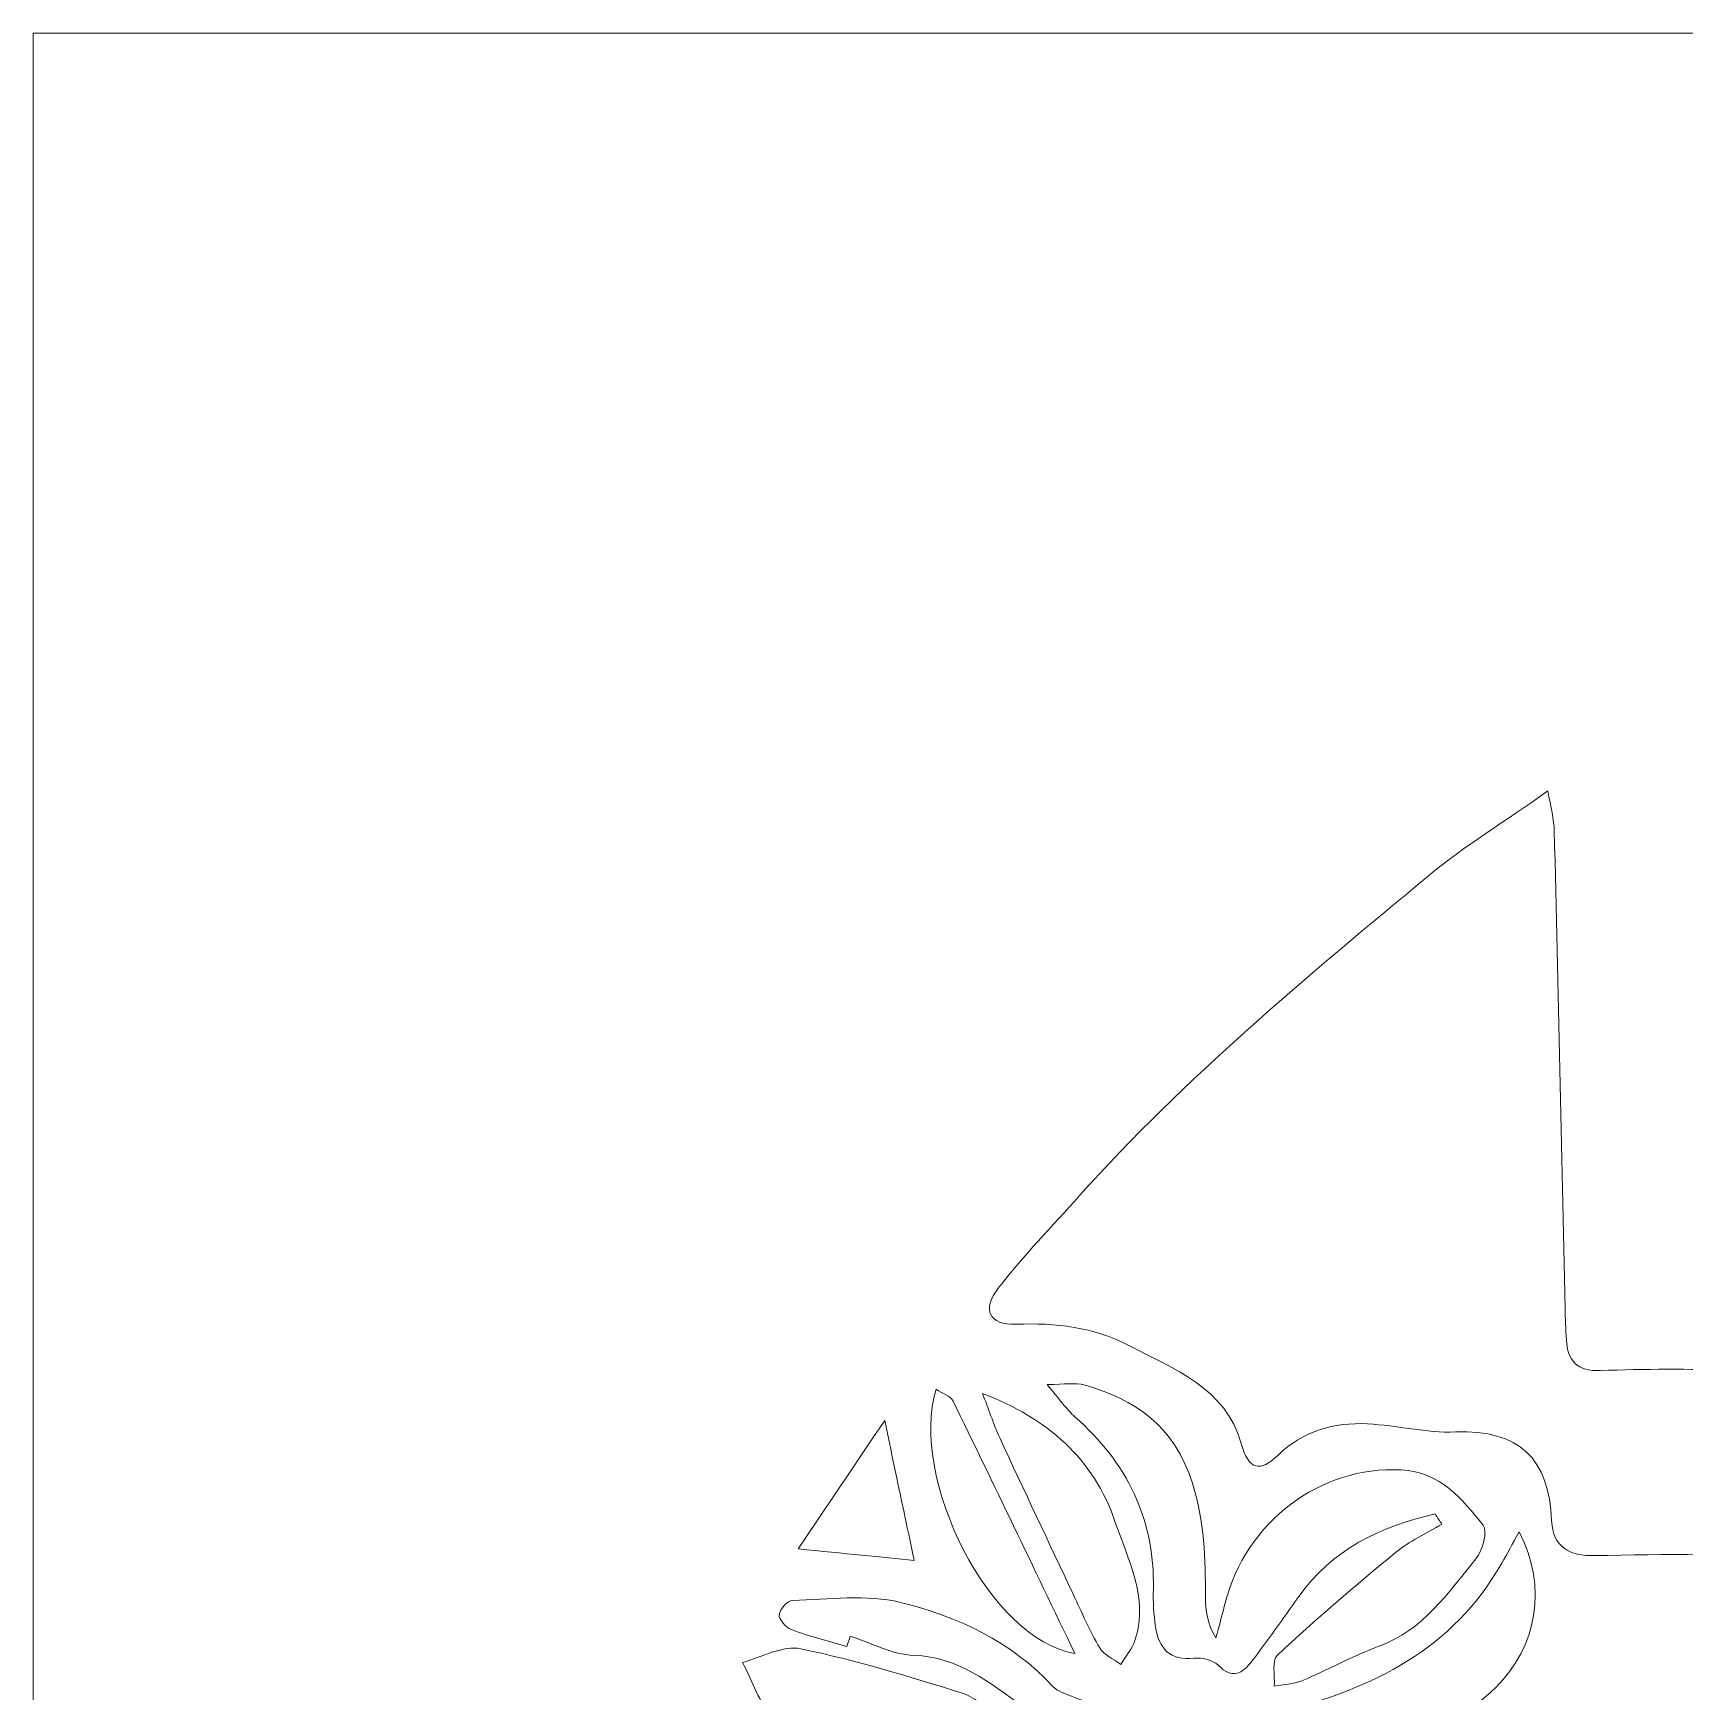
# Model space of a CAD drawing. Header units: inches. Extents: x 0.32 to 8.1, y -8.39 to -0.61.
# Drawn here: x 0.316 to 2.303, y -2.605 to -0.609 of the extents above; entities that cross this region are included whole.
import ezdxf

# ---------------------------------------------------------------- set-up
doc = ezdxf.new("R2010")
doc.units = ezdxf.units.IN
doc.header["$MEASUREMENT"] = 0
doc.layers.add('Layer 1', color=7, linetype='Continuous')

# ---------------------------------------------------------------- blocks, each defined once
blk = doc.blocks.new('block 2')
at = {"layer": 'Layer 1', "lineweight": 0}
for points, knots in [([(0.316, -8.3941), (0.316, -5.7992), (0.316, -3.2043), (0.316, -0.6095), (2.9109, -0.6095), (5.5058, -0.6095), (8.1006, -0.6095), (8.1006, -3.2034), (8.1006, -5.7974), (8.1006, -8.3939), (8.0751, -8.3939), (8.055, -8.3939), (8.0349, -8.3939), (5.4619, -8.394), (2.889, -8.394), (0.316, -8.3941)], [0, 0, 0, 0, 1, 1, 1, 2, 2, 2, 3, 3, 3, 4, 4, 4, 5, 5, 5, 5]), ([(2.1382, -1.5213), (2.0866, -1.5577), (2.0379, -1.5874), (1.9945, -1.6234), (1.8482, -1.7447), (1.7019, -1.8661), (1.5747, -2.0082), (1.5418, -2.045), (1.5073, -2.0806), (1.477, -2.1194), (1.4566, -2.1457), (1.4659, -2.164), (1.4982, -2.1629), (1.5459, -2.1612), (1.5918, -2.1663), (1.634, -2.1886), (1.6882, -2.2171), (1.7504, -2.2389), (1.7692, -2.3066), (1.7783, -2.3392), (1.7923, -2.3408), (1.8132, -2.3207), (1.8439, -2.2913), (1.8806, -2.2807), (1.9211, -2.2828), (1.9565, -2.2846), (1.9918, -2.294), (2.0269, -2.2926), (2.1034, -2.2896), (2.1397, -2.3244), (2.1426, -2.3997), (2.1438, -2.4307), (2.164, -2.4421), (2.1946, -2.4414), (2.2795, -2.4396), (2.3644, -2.4399), (2.4493, -2.4382), (2.4647, -2.4379), (2.48, -2.4324), (2.4953, -2.4292), (2.4901, -2.413), (2.487, -2.3955), (2.4792, -2.3806), (2.4549, -2.3338), (2.4303, -2.287), (2.4024, -2.2423), (2.3948, -2.2302), (2.3754, -2.2195), (2.3609, -2.2188), (2.3078, -2.2162), (2.2544, -2.2168), (2.2012, -2.2187), (2.1731, -2.2197), (2.1619, -2.207), (2.1603, -2.1816), (2.1595, -2.1689), (2.159, -2.1563), (2.1587, -2.1436), (2.1545, -1.9522), (2.1504, -1.7609), (2.1458, -1.5695), (2.1454, -1.5552), (2.1414, -1.5409), (2.1382, -1.5213)], [0, 0, 0, 0, 1, 1, 1, 2, 2, 2, 3, 3, 3, 4, 4, 4, 5, 5, 5, 6, 6, 6, 7, 7, 7, 8, 8, 8, 9, 9, 9, 10, 10, 10, 11, 11, 11, 12, 12, 12, 13, 13, 13, 14, 14, 14, 15, 15, 15, 16, 16, 16, 17, 17, 17, 18, 18, 18, 19, 19, 19, 20, 20, 20, 21, 21, 21, 21]), ([(2.1382, -1.5213), (2.1414, -1.5409), (2.1454, -1.5552), (2.1458, -1.5695), (2.1504, -1.7609), (2.1545, -1.9522), (2.1587, -2.1436), (2.159, -2.1563), (2.1595, -2.1689), (2.1603, -2.1816), (2.1619, -2.207), (2.1731, -2.2197), (2.2012, -2.2187), (2.2544, -2.2168), (2.3078, -2.2162), (2.3609, -2.2188), (2.3754, -2.2195), (2.3948, -2.2302), (2.4024, -2.2423), (2.4303, -2.287), (2.4549, -2.3338), (2.4792, -2.3806), (2.487, -2.3955), (2.4901, -2.413), (2.4953, -2.4292), (2.48, -2.4324), (2.4647, -2.4379), (2.4493, -2.4382), (2.3644, -2.4399), (2.2795, -2.4396), (2.1946, -2.4414), (2.164, -2.4421), (2.1438, -2.4307), (2.1426, -2.3997), (2.1397, -2.3244), (2.1034, -2.2896), (2.0269, -2.2926), (1.9918, -2.294), (1.9565, -2.2846), (1.9211, -2.2828), (1.8806, -2.2807), (1.8439, -2.2913), (1.8132, -2.3207), (1.7923, -2.3408), (1.7783, -2.3392), (1.7692, -2.3066), (1.7504, -2.2389), (1.6882, -2.2171), (1.634, -2.1886), (1.5918, -2.1663), (1.5459, -2.1612), (1.4982, -2.1629), (1.4659, -2.164), (1.4566, -2.1457), (1.477, -2.1194), (1.5073, -2.0806), (1.5418, -2.045), (1.5747, -2.0082), (1.7019, -1.8661), (1.8482, -1.7447), (1.9945, -1.6234), (2.0379, -1.5874), (2.0866, -1.5577), (2.1382, -1.5213)], [0, 0, 0, 0, 1, 1, 1, 2, 2, 2, 3, 3, 3, 4, 4, 4, 5, 5, 5, 6, 6, 6, 7, 7, 7, 8, 8, 8, 9, 9, 9, 10, 10, 10, 11, 11, 11, 12, 12, 12, 13, 13, 13, 14, 14, 14, 15, 15, 15, 16, 16, 16, 17, 17, 17, 18, 18, 18, 19, 19, 19, 20, 20, 20, 21, 21, 21, 21]), ([(2.0024, -2.3912), (2.0051, -2.3953), (2.0079, -2.3995), (2.0106, -2.4036), (1.9919, -2.4148), (1.9715, -2.424), (1.9549, -2.4376), (1.9064, -2.4775), (1.8587, -2.5184), (1.8127, -2.5611), (1.8059, -2.5675), (1.8099, -2.5856), (1.8089, -2.5983), (1.82, -2.5963), (1.8319, -2.5962), (1.8421, -2.592), (1.8733, -2.5789), (1.9031, -2.5622), (1.9347, -2.5505), (1.9881, -2.5309), (2.0182, -2.4862), (2.0515, -2.4452), (2.0596, -2.4352), (2.0659, -2.4116), (2.0602, -2.4047), (2.0346, -2.3733), (2.0099, -2.3407), (1.9613, -2.3382), (1.8649, -2.3332), (1.7743, -2.4), (1.7496, -2.4995), (1.7462, -2.5131), (1.7424, -2.5267), (1.7387, -2.5403), (1.7284, -2.5233), (1.726, -2.5073), (1.7261, -2.4914), (1.7263, -2.445), (1.7252, -2.401), (1.7104, -2.3542), (1.6884, -2.2851), (1.6429, -2.2538), (1.5803, -2.236), (1.5697, -2.2329), (1.5575, -2.2355), (1.5358, -2.2355), (1.5517, -2.2542), (1.5593, -2.2657), (1.5692, -2.2745), (1.6318, -2.3295), (1.6653, -2.3973), (1.6635, -2.4815), (1.6632, -2.4967), (1.6639, -2.5121), (1.6661, -2.5271), (1.6701, -2.553), (1.6831, -2.5682), (1.7127, -2.5648), (1.722, -2.5637), (1.7352, -2.5668), (1.7414, -2.5732), (1.7584, -2.5906), (1.7706, -2.5834), (1.7819, -2.5685), (1.801, -2.5433), (1.8195, -2.5176), (1.8377, -2.4916), (1.8785, -2.4337), (1.9368, -2.4063), (2.0024, -2.3912)], [0, 0, 0, 0, 1, 1, 1, 2, 2, 2, 3, 3, 3, 4, 4, 4, 5, 5, 5, 6, 6, 6, 7, 7, 7, 8, 8, 8, 9, 9, 9, 10, 10, 10, 11, 11, 11, 12, 12, 12, 13, 13, 13, 14, 14, 14, 15, 15, 15, 16, 16, 16, 17, 17, 17, 18, 18, 18, 19, 19, 19, 20, 20, 20, 21, 21, 21, 22, 22, 22, 23, 23, 23, 23]), ([(2.0024, -2.3912), (1.9368, -2.4063), (1.8785, -2.4337), (1.8377, -2.4916), (1.8195, -2.5176), (1.801, -2.5433), (1.7819, -2.5685), (1.7706, -2.5834), (1.7584, -2.5906), (1.7414, -2.5732), (1.7352, -2.5668), (1.722, -2.5637), (1.7127, -2.5648), (1.6831, -2.5682), (1.6701, -2.553), (1.6661, -2.5271), (1.6639, -2.5121), (1.6632, -2.4967), (1.6635, -2.4815), (1.6653, -2.3973), (1.6318, -2.3295), (1.5692, -2.2745), (1.5593, -2.2657), (1.5517, -2.2542), (1.5358, -2.2355), (1.5575, -2.2355), (1.5697, -2.2329), (1.5803, -2.236), (1.6429, -2.2538), (1.6884, -2.2851), (1.7104, -2.3542), (1.7252, -2.401), (1.7263, -2.445), (1.7261, -2.4914), (1.726, -2.5073), (1.7284, -2.5233), (1.7387, -2.5403), (1.7424, -2.5267), (1.7462, -2.5131), (1.7496, -2.4995), (1.7743, -2.4), (1.8649, -2.3332), (1.9613, -2.3382), (2.0099, -2.3407), (2.0346, -2.3733), (2.0602, -2.4047), (2.0659, -2.4116), (2.0596, -2.4352), (2.0515, -2.4452), (2.0182, -2.4862), (1.9881, -2.5309), (1.9347, -2.5505), (1.9031, -2.5622), (1.8733, -2.5789), (1.8421, -2.592), (1.8319, -2.5962), (1.82, -2.5963), (1.8089, -2.5983), (1.8099, -2.5856), (1.8059, -2.5675), (1.8127, -2.5611), (1.8587, -2.5184), (1.9064, -2.4775), (1.9549, -2.4376), (1.9715, -2.424), (1.9919, -2.4148), (2.0106, -2.4036), (2.0079, -2.3995), (2.0051, -2.3953), (2.0024, -2.3912)], [0, 0, 0, 0, 1, 1, 1, 2, 2, 2, 3, 3, 3, 4, 4, 4, 5, 5, 5, 6, 6, 6, 7, 7, 7, 8, 8, 8, 9, 9, 9, 10, 10, 10, 11, 11, 11, 12, 12, 12, 13, 13, 13, 14, 14, 14, 15, 15, 15, 16, 16, 16, 17, 17, 17, 18, 18, 18, 19, 19, 19, 20, 20, 20, 21, 21, 21, 22, 22, 22, 23, 23, 23, 23]), ([(1.569, -2.559), (1.519, -2.4548), (1.4712, -2.3549), (1.4226, -2.2554), (1.4195, -2.2491), (1.4096, -2.2462), (1.4021, -2.2411), (1.3693, -2.3493), (1.4678, -2.5431), (1.569, -2.559)], [0, 0, 0, 0, 1, 1, 1, 2, 2, 2, 3, 3, 3, 3]), ([(1.569, -2.559), (1.4678, -2.5431), (1.3693, -2.3493), (1.4021, -2.2411), (1.4096, -2.2462), (1.4195, -2.2491), (1.4226, -2.2554), (1.4712, -2.3549), (1.519, -2.4548), (1.569, -2.559)], [0, 0, 0, 0, 1, 1, 1, 2, 2, 2, 3, 3, 3, 3]), ([(1.458, -2.2462), (1.465, -2.2643), (1.471, -2.2828), (1.4791, -2.3004), (1.5081, -2.3631), (1.5377, -2.4255), (1.5671, -2.4879), (1.5774, -2.5097), (1.5869, -2.5319), (1.5991, -2.5525), (1.6042, -2.5611), (1.6158, -2.5658), (1.6244, -2.5722), (1.6303, -2.5623), (1.6383, -2.5531), (1.6417, -2.5424), (1.6579, -2.4912), (1.6326, -2.4455), (1.6173, -2.4002), (1.592, -2.325), (1.5358, -2.2759), (1.458, -2.2462)], [0, 0, 0, 0, 1, 1, 1, 2, 2, 2, 3, 3, 3, 4, 4, 4, 5, 5, 5, 6, 6, 6, 7, 7, 7, 7]), ([(1.458, -2.2462), (1.5358, -2.2759), (1.592, -2.325), (1.6173, -2.4002), (1.6326, -2.4455), (1.6579, -2.4912), (1.6417, -2.5424), (1.6383, -2.5531), (1.6303, -2.5623), (1.6244, -2.5722), (1.6158, -2.5658), (1.6042, -2.5611), (1.5991, -2.5525), (1.5869, -2.5319), (1.5774, -2.5097), (1.5671, -2.4879), (1.5377, -2.4255), (1.5081, -2.3631), (1.4791, -2.3004), (1.471, -2.2828), (1.465, -2.2643), (1.458, -2.2462)], [0, 0, 0, 0, 1, 1, 1, 2, 2, 2, 3, 3, 3, 4, 4, 4, 5, 5, 5, 6, 6, 6, 7, 7, 7, 7]), ([(1.2362, -2.4332), (1.2926, -2.4388), (1.3362, -2.4432), (1.3759, -2.4472), (1.3648, -2.3951), (1.3536, -2.3417), (1.3403, -2.2789), (1.3045, -2.3319), (1.2723, -2.3797), (1.2362, -2.4332)], [0, 0, 0, 0, 1, 1, 1, 2, 2, 2, 3, 3, 3, 3]), ([(1.2362, -2.4332), (1.2723, -2.3797), (1.3045, -2.3319), (1.3403, -2.2789), (1.3536, -2.3417), (1.3648, -2.3951), (1.3759, -2.4472), (1.3362, -2.4432), (1.2926, -2.4388), (1.2362, -2.4332)], [0, 0, 0, 0, 1, 1, 1, 2, 2, 2, 3, 3, 3, 3]), ([(2.1036, -2.4129), (2.095, -2.4282), (2.0889, -2.4393), (2.0827, -2.4503), (2.0239, -2.554), (1.9274, -2.6012), (1.8173, -2.6291), (1.8071, -2.6316), (1.7988, -2.6418), (1.7897, -2.6484), (1.7974, -2.6589), (1.8031, -2.6728), (1.8135, -2.679), (1.8246, -2.6858), (1.84, -2.6877), (1.8535, -2.6877), (1.939, -2.6877), (2.0141, -2.6599), (2.0757, -2.5995), (2.1241, -2.552), (2.1386, -2.4792), (2.1036, -2.4129)], [0, 0, 0, 0, 1, 1, 1, 2, 2, 2, 3, 3, 3, 4, 4, 4, 5, 5, 5, 6, 6, 6, 7, 7, 7, 7]), ([(2.1036, -2.4129), (2.1386, -2.4792), (2.1241, -2.552), (2.0757, -2.5995), (2.0141, -2.6599), (1.939, -2.6877), (1.8535, -2.6877), (1.84, -2.6877), (1.8246, -2.6858), (1.8135, -2.679), (1.8031, -2.6728), (1.7974, -2.6589), (1.7897, -2.6484), (1.7988, -2.6418), (1.8071, -2.6316), (1.8173, -2.6291), (1.9274, -2.6012), (2.0239, -2.554), (2.0827, -2.4503), (2.0889, -2.4393), (2.095, -2.4282), (2.1036, -2.4129)], [0, 0, 0, 0, 1, 1, 1, 2, 2, 2, 3, 3, 3, 4, 4, 4, 5, 5, 5, 6, 6, 6, 7, 7, 7, 7]), ([(1.2947, -2.5508), (1.2961, -2.5467), (1.2975, -2.5425), (1.2989, -2.5384), (1.3244, -2.5465), (1.3498, -2.5606), (1.3756, -2.5614), (1.4295, -2.5632), (1.4667, -2.5949), (1.5069, -2.6229), (1.5234, -2.6344), (1.5357, -2.6457), (1.5296, -2.6691), (1.5278, -2.6763), (1.5384, -2.6939), (1.5395, -2.6936), (1.5547, -2.6891), (1.5747, -2.6863), (1.5828, -2.6753), (1.5924, -2.662), (1.5939, -2.6413), (1.594, -2.6238), (1.594, -2.6194), (1.575, -2.6151), (1.5649, -2.6105), (1.5573, -2.607), (1.5481, -2.6047), (1.5427, -2.5989), (1.4928, -2.5448), (1.4282, -2.5145), (1.3594, -2.4976), (1.3183, -2.4876), (1.2729, -2.4942), (1.2295, -2.4952), (1.2236, -2.4953), (1.214, -2.506), (1.2134, -2.5125), (1.2128, -2.5181), (1.2215, -2.5279), (1.2281, -2.5304), (1.2498, -2.5385), (1.2725, -2.5442), (1.2947, -2.5508)], [0, 0, 0, 0, 1, 1, 1, 2, 2, 2, 3, 3, 3, 4, 4, 4, 5, 5, 5, 6, 6, 6, 7, 7, 7, 8, 8, 8, 9, 9, 9, 10, 10, 10, 11, 11, 11, 12, 12, 12, 13, 13, 13, 14, 14, 14, 14]), ([(1.2947, -2.5508), (1.2725, -2.5442), (1.2498, -2.5385), (1.2281, -2.5304), (1.2215, -2.5279), (1.2128, -2.5181), (1.2134, -2.5125), (1.214, -2.506), (1.2236, -2.4953), (1.2295, -2.4952), (1.2729, -2.4942), (1.3183, -2.4876), (1.3594, -2.4976), (1.4282, -2.5145), (1.4928, -2.5448), (1.5427, -2.5989), (1.5481, -2.6047), (1.5573, -2.607), (1.5649, -2.6105), (1.575, -2.6151), (1.594, -2.6194), (1.594, -2.6238), (1.5939, -2.6413), (1.5924, -2.662), (1.5828, -2.6753), (1.5747, -2.6863), (1.5547, -2.6891), (1.5395, -2.6936), (1.5384, -2.6939), (1.5278, -2.6763), (1.5296, -2.6691), (1.5357, -2.6457), (1.5234, -2.6344), (1.5069, -2.6229), (1.4667, -2.5949), (1.4295, -2.5632), (1.3756, -2.5614), (1.3498, -2.5606), (1.3244, -2.5465), (1.2989, -2.5384), (1.2975, -2.5425), (1.2961, -2.5467), (1.2947, -2.5508)], [0, 0, 0, 0, 1, 1, 1, 2, 2, 2, 3, 3, 3, 4, 4, 4, 5, 5, 5, 6, 6, 6, 7, 7, 7, 8, 8, 8, 9, 9, 9, 10, 10, 10, 11, 11, 11, 12, 12, 12, 13, 13, 13, 14, 14, 14, 14]), ([(1.4522, -2.7179), (1.4518, -2.7211), (1.4513, -2.7243), (1.4509, -2.7276), (1.4452, -2.7298), (1.4395, -2.7342), (1.434, -2.7339), (1.393, -2.7317), (1.3521, -2.7282), (1.3111, -2.726), (1.2984, -2.7253), (1.2855, -2.7273), (1.2727, -2.728), (1.2785, -2.7391), (1.2821, -2.7525), (1.2905, -2.761), (1.3332, -2.8039), (1.3857, -2.8018), (1.4394, -2.7895), (1.4942, -2.7769), (1.4971, -2.77), (1.47, -2.7244), (1.5033, -2.6965), (1.5057, -2.6728), (1.4762, -2.6399), (1.4646, -2.627), (1.4507, -2.6123), (1.4351, -2.6074), (1.3706, -2.587), (1.3055, -2.5672), (1.2394, -2.5535), (1.2181, -2.549), (1.1927, -2.5638), (1.1692, -2.5698), (1.1812, -2.5922), (1.1889, -2.6186), (1.2059, -2.6361), (1.2565, -2.6879), (1.3232, -2.7054), (1.3932, -2.7127), (1.4128, -2.7148), (1.4325, -2.7162), (1.4522, -2.7179)], [0, 0, 0, 0, 1, 1, 1, 2, 2, 2, 3, 3, 3, 4, 4, 4, 5, 5, 5, 6, 6, 6, 7, 7, 7, 8, 8, 8, 9, 9, 9, 10, 10, 10, 11, 11, 11, 12, 12, 12, 13, 13, 13, 14, 14, 14, 14]), ([(1.4522, -2.7179), (1.4325, -2.7162), (1.4128, -2.7148), (1.3932, -2.7127), (1.3232, -2.7054), (1.2565, -2.6879), (1.2059, -2.6361), (1.1889, -2.6186), (1.1812, -2.5922), (1.1692, -2.5698), (1.1927, -2.5638), (1.2181, -2.549), (1.2394, -2.5535), (1.3055, -2.5672), (1.3706, -2.587), (1.4351, -2.6074), (1.4507, -2.6123), (1.4646, -2.627), (1.4762, -2.6399), (1.5057, -2.6728), (1.5033, -2.6965), (1.47, -2.7244), (1.4971, -2.77), (1.4942, -2.7769), (1.4394, -2.7895), (1.3857, -2.8018), (1.3332, -2.8039), (1.2905, -2.761), (1.2821, -2.7525), (1.2785, -2.7391), (1.2727, -2.728), (1.2855, -2.7273), (1.2984, -2.7253), (1.3111, -2.726), (1.3521, -2.7282), (1.393, -2.7317), (1.434, -2.7339), (1.4395, -2.7342), (1.4452, -2.7298), (1.4509, -2.7276), (1.4513, -2.7243), (1.4518, -2.7211), (1.4522, -2.7179)], [0, 0, 0, 0, 1, 1, 1, 2, 2, 2, 3, 3, 3, 4, 4, 4, 5, 5, 5, 6, 6, 6, 7, 7, 7, 8, 8, 8, 9, 9, 9, 10, 10, 10, 11, 11, 11, 12, 12, 12, 13, 13, 13, 14, 14, 14, 14])]:
    blk.add_open_spline(points, degree=3, knots=knots, dxfattribs=at)

msp = doc.modelspace()

# ---------------------------------------------------------------- block references
at = {"layer": 'Layer 1'}
msp.add_blockref('block 2', (0, 0), dxfattribs=at)

doc.saveas('drawing.dxf')
